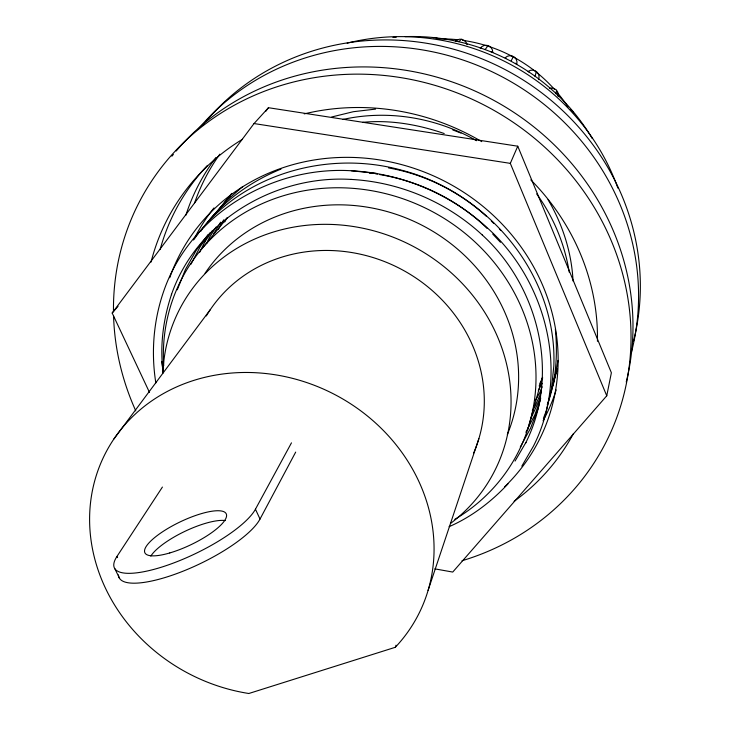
<?xml version="1.0" encoding="UTF-8"?>
<svg xmlns="http://www.w3.org/2000/svg" width="730" height="730" viewBox="0 0 730 730"><rect width="100%" height="100%" fill="white"/><g stroke="black" fill="none" stroke-linecap="round" stroke-linejoin="round"><path stroke-width="1.09" d="M555.977 93.759L556.561 90.274M558.021 360.374L553.997 382.228L550.739 392.265M434.797 568.862L452.737 572.064L606.758 395.797L611.375 372.756L517.762 146.201L268.457 107.712L254.031 123.553L112.183 313.051L149.477 392.384M540.601 398.306L538.229 408.271L530.527 428.291L520.271 447.043M557.3 368.75L553.586 380.275M527.644 429.614L542.399 377.392M551.615 388.771L557.519 368.851M534.99 76.258L536.468 71.558M540.638 397.093L530.546 419.193M428.072 590.442L478.871 438.657M395.304 647.291A176.049 157.47 27.6 0 0 341.558 398.27A176.049 157.47 27.6 0 0 96.232 475.668A176.049 157.47 27.6 0 0 248.83 693.5L395.304 647.291L396.025 645.211M540.638 398.607L535.026 414.448L525.874 432.306M547.272 404.885C556.15 380.786 557.811 354.561 555.357 329.157M543.394 418.372L546.222 411.054L551.488 389.09L553.833 365.812C557.419 274.781 487.521 191.963 400.87 169.99C329.257 150.417 245.782 172.681 199.372 232.122M177.28 289.819L185.411 269.552L196.151 250.463L208.05 234.604M542.189 386.836L539.698 392.849L535.355 400.332M606.758 395.797L510.316 163.365L517.762 146.201M541.432 391.882L535.181 405.889L532.316 410.534M206.645 243.537L209.464 237.46L216.08 227.048M199.536 252.543L205.057 241.429L204.802 241.94L212.393 230.643M511.219 60.754L513.382 56.502M539.643 383.834L542.7 377.839M190.922 264.287L200.522 246.147L209.975 232.833M224.721 222.011L226.756 218.17M118.47 574.911A78.849 22.429 -25.6 0 0 182.272 571.499A78.849 22.429 -25.6 0 0 260.017 519.048L295.687 452.098M162.416 487.065L116.982 556.415A78.95 22.101 -25.6 0 0 166.586 565.504A78.95 22.101 -25.6 0 0 255.445 509.202L291.471 442.854M538.284 390.395L542.071 383.433M218.316 229.393L223.708 219.83M515.042 461.077L525.901 442.453L525.636 443.028C560.594 373.942 538.375 286.215 482.338 235.06L482.503 235.206C446.833 202.028 399.593 181.934 350.938 179.416L351.176 179.434C274.809 174.707 196.689 221.245 171.404 294.728L171.587 294.199C163.21 319.338 159.605 346.294 163.228 372.647M521.813 466.16L533.438 446.158C570.075 374.043 546.952 282.355 488.443 228.892L488.279 228.745C451.24 194.253 402.139 173.366 351.577 170.784L351.34 170.756C271.551 165.856 189.973 214.574 163.657 291.389L163.474 291.918C153.455 321.09 150.991 352.508 155.837 382.94M213.79 233.591L220.633 222.175M212.904 216.764L228.426 197.693M208.023 222.431L210.523 218.699L225.46 201.69L242.615 186.661M200.631 231.446L201.945 229.594M203.259 227.733C222.842 201.225 250.618 181.487 280.977 169.077M539.132 385.96L540.665 383.88M113.953 438.903L210.422 309.456M485.149 49.54L488.069 45.616M265.72 111.362L268.457 107.712M193.468 240.015L198.058 233.874M223.298 205.166L224.612 203.414M229.202 197.282L230.516 195.53M218.005 210.787L231.738 193.423M201.553 249.122L227.477 217.595M112.183 313.051L118.05 306.299M458.878 41.71L461.342 39.237M507.989 483.89C491.327 501.729 471.553 516.94 449.087 526.677M331.703 116.992L353.329 111.708L375.594 109.099M343.054 119.428C388.05 109.491 436.695 117.649 476.489 140.707M362.737 122.33C390.313 119.693 418.153 124.511 444.205 133.535M369.544 173.202L371.798 173.384M376.561 173.43L351.34 170.756M254.031 123.553L510.316 163.365M388.57 167.927C424.878 174.315 459.27 191.57 486.481 216.39M375.193 173.658L377.428 174.114M379.664 174.57C419.805 181.168 458.029 200.038 487.175 228.472M481.015 48.563L480.221 48.335A6.88 6.844 64.1 0 1 492.786 52.505L491.235 51.93M452.792 129.949L460.968 133.079M505.899 58.19L505.151 57.825A6.871 6.862 20.9 0 1 516.84 64.094L515.407 63.254M528.785 71.923L528.118 71.44A6.88 6.844 -9.6 0 1 538.539 79.597M491.317 221.053L493.736 223.38M492.741 234.093L500.47 242.296M499.375 228.828L500.78 230.552M536.659 193.915C553.459 216.993 564.746 243.92 569.199 272.126M548.038 199.655C562.629 224.375 571.608 252.343 573.05 281.059M116.982 556.415L117.567 557.62M114.884 568.761L119.601 578.498M255.445 509.202L260.017 519.048M161.741 361.368L162.863 370.046M150.827 556.105A45.041 12.811 -25.6 0 1 185.018 531.285A45.041 12.811 -25.6 0 1 225.397 520.572M163.721 365.748A189.262 175.173 27.6 0 1 431.549 211.18A189.262 175.173 27.6 0 1 454.79 519.349M347.17 43.143A222.093 210.304 27.6 0 1 617.854 188.094M205.048 273.285A172.043 159.213 27.6 0 1 424.413 226.519A172.043 159.213 27.6 0 1 507.323 434.587M162.89 373.167A177.043 163.064 27.6 0 1 412.386 245.946A177.043 163.064 27.6 0 1 450.583 523.41M206.298 315.962A150.471 138.572 27.6 0 1 399.31 268.238A150.471 138.572 27.6 0 1 473.67 452.956M392.959 37.449A201.161 191.233 27.6 0 1 396.28 37.157M405.177 36.637A201.161 191.233 27.6 0 1 592.286 138.572M433.082 37.668A6.88 6.762 66.6 0 1 438.63 39.165M455.328 41.391A6.889 6.807 66.7 0 1 467.072 44.676M549.389 88.321A6.889 6.807 -11.6 0 1 558.085 96.469M570.258 109.555A6.88 6.762 -11.3 0 1 573.68 113.415M439.314 38.918A145.973 140.142 27.6 0 1 458.303 39.794M462.51 40.323A145.973 140.142 27.6 0 1 554.544 89.462M557.328 92.664A145.973 140.142 27.6 0 1 568.031 107.073M202.593 125.469A245.891 231.656 27.6 0 1 204.017 123.708M206.152 121.125A245.891 231.656 27.6 0 1 503.216 68.602A245.891 231.656 27.6 0 1 633.558 340.937M198.085 129.356A249.03 234.193 27.6 0 1 499.575 75.491A249.03 234.193 27.6 0 1 631.441 352.207M194.627 202.831A215.113 202.621 27.6 0 1 219.83 154.185M185.821 215.35A217.859 204.838 27.6 0 1 215.98 157.488M171.924 156.202A258.968 242.132 27.6 0 1 173.348 154.441M176.204 151.01A258.968 242.132 27.6 0 1 487.905 97.236A258.968 242.132 27.6 0 1 626.231 382.055M113.478 311.5A262.453 244.897 27.6 0 1 339.87 74.725A262.453 244.897 27.6 0 1 623.621 277.637A262.453 244.897 27.6 0 1 462.017 560.75M135.798 410.926A262.453 244.897 27.6 0 1 113.57 315.953M160.107 249.578A226.546 211.773 27.6 0 1 207.484 165.382M573.305 433.848A229.594 214.191 27.6 0 1 514.102 501.337M151.028 262.125A229.594 214.191 27.6 0 1 242.46 139.293M304.237 113.889A229.594 214.191 27.6 0 1 481.727 141.629M530.801 179.881A229.594 214.191 27.6 0 1 597.441 341.275M194.253 238.746A196.762 183.522 27.6 0 1 213.981 207.931M556.169 389.911A196.762 183.522 27.6 0 1 543.065 420.799M169.734 277.738A202.201 187.793 27.6 0 1 460.393 190.174A202.201 187.793 27.6 0 1 504.613 486.837M169.743 552.957A45.096 12.62 -25.6 0 0 226.254 513.874A45.096 12.62 -25.6 0 0 160.673 533.064A45.096 12.62 -25.6 0 0 169.743 552.957"/></g></svg>
